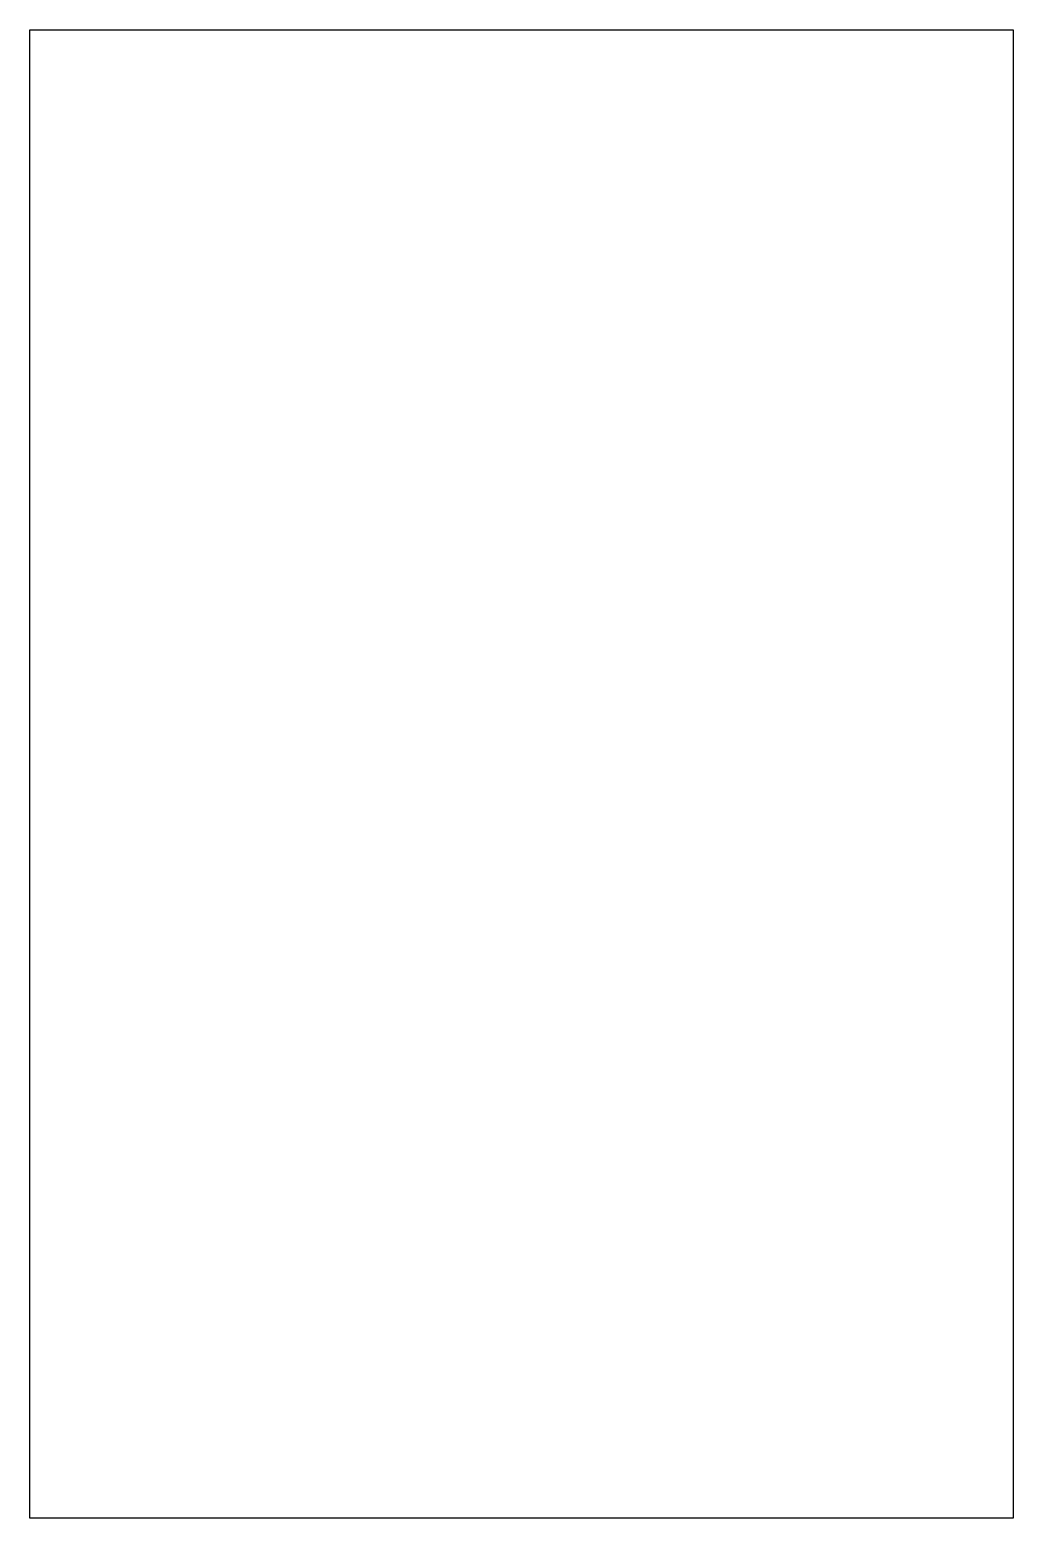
# Model space of a CAD drawing. Extents: x 122 to 129.4, y -100.4 to -89.2.
import ezdxf

# ---------------------------------------------------------------- set-up
doc = ezdxf.new("R2010")
doc.units = 0
doc.layers.add('BLACK', color=7, linetype='CONTINUOUS')

msp = doc.modelspace()

# ---------------------------------------------------------------- linework, layer by layer
at = {"layer": 'BLACK', "linetype": 'CONTINUOUS'}
for p, q in [((122, -100.397), (122, -89.1975)), ((122, -89.1975), (129.4, -89.1975)), ((129.4, -89.1975), (129.4, -100.397)), ((129.4, -100.397), (122, -100.397))]:
    msp.add_line(p, q, dxfattribs=at)

doc.saveas('drawing.dxf')
